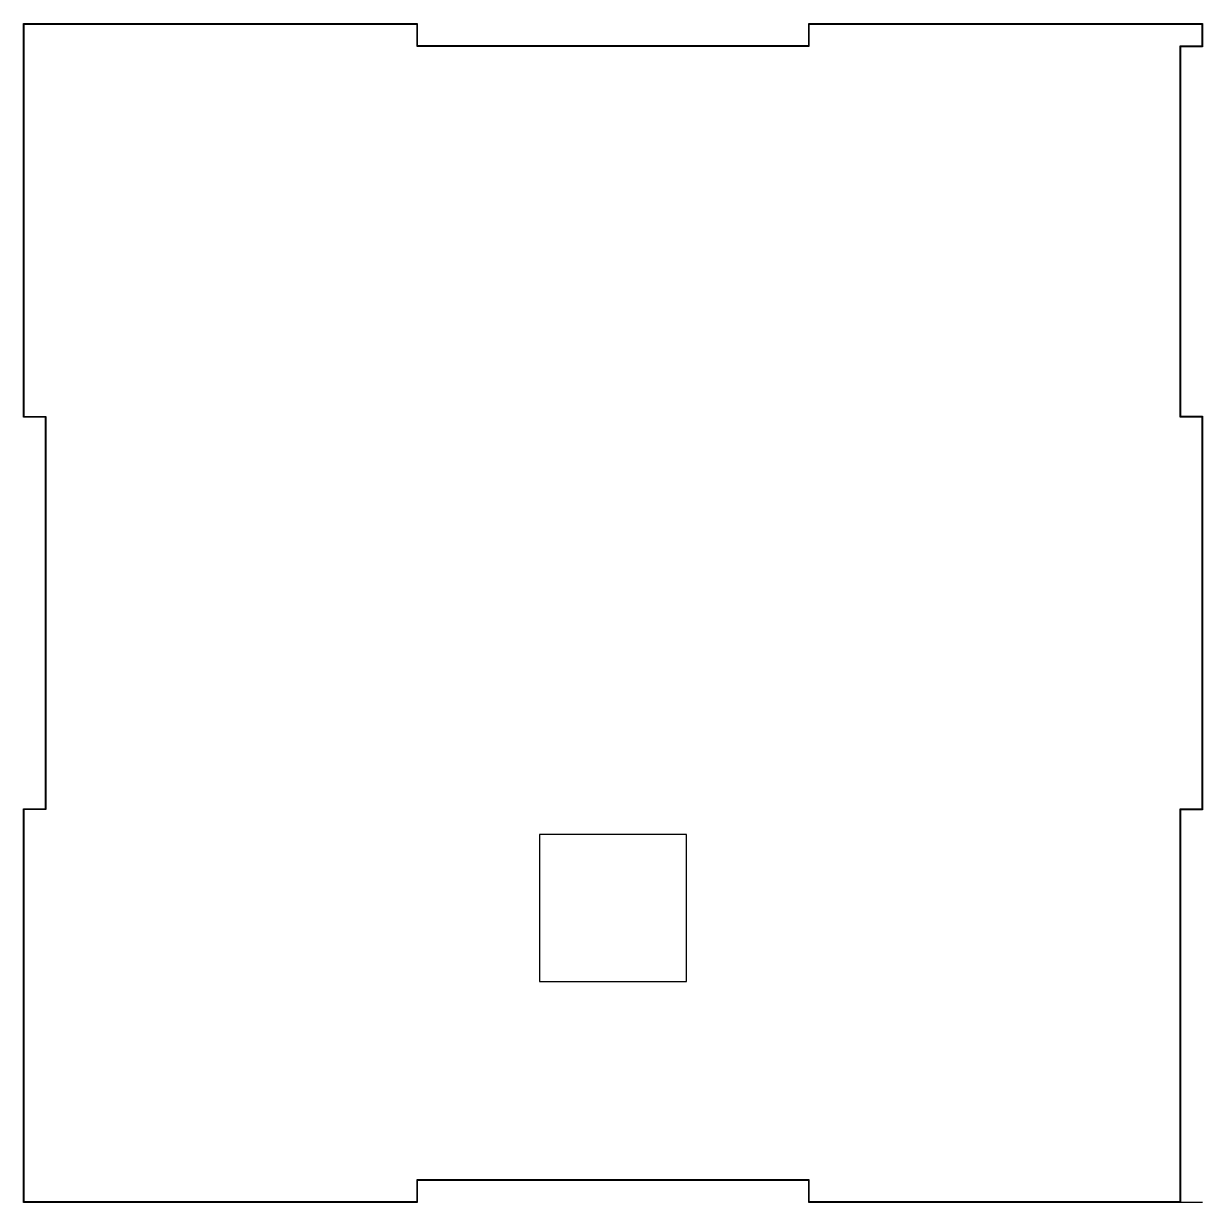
# Model space of a CAD drawing. Header units: millimetres. Extents: x -80 to 80, y -80 to 80.
import ezdxf

# ---------------------------------------------------------------- set-up
doc = ezdxf.new("R2010")
doc.units = ezdxf.units.MM
doc.layers.get('0').update_dxf_attribs({"linetype": 'CONTINUOUS'})

msp = doc.modelspace()

# ---------------------------------------------------------------- linework, layer by layer
for p, q in [((80, 26.59), (80, -26.59)), ((80.08, -80.08), (26.59, -80.08))]:
    msp.add_line(p, q)
for points in [[(-80.08, 80.08), (-26.59, 80.08), (-26.59, 77.08), (26.59, 77.08), (26.59, 80.08), (80.08, 80.08), (80.08, 76.92), (77.08, 76.92), (77.08, 26.75), (80.08, 26.75), (80.08, -26.75), (77.08, -26.75), (77.08, -80.08), (26.59, -80.08), (26.59, -77.08), (-26.59, -77.08), (-26.59, -80.08), (-80.08, -80.08), (-80.08, -26.59), (-77.08, -26.59), (-77.08, 26.59), (-80.08, 26.59)], [(26.67, -77), (-26.67, -77), (-26.67, -80), (-80, -80), (-80, -26.67), (-77, -26.67), (-77, 26.67), (-80, 26.67), (-80, 80), (-26.67, 80), (-26.67, 77), (26.67, 77), (26.67, 80), (80, 80), (80, 77), (77, 77), (77, 26.67), (80, 26.67), (80, -26.67), (77, -26.67), (77, -80), (26.67, -80)], [(10, -30.08), (-10, -30.08), (-10, -50.08), (10, -50.08)]]:
    msp.add_lwpolyline(points, close=True)

doc.saveas('drawing.dxf')
